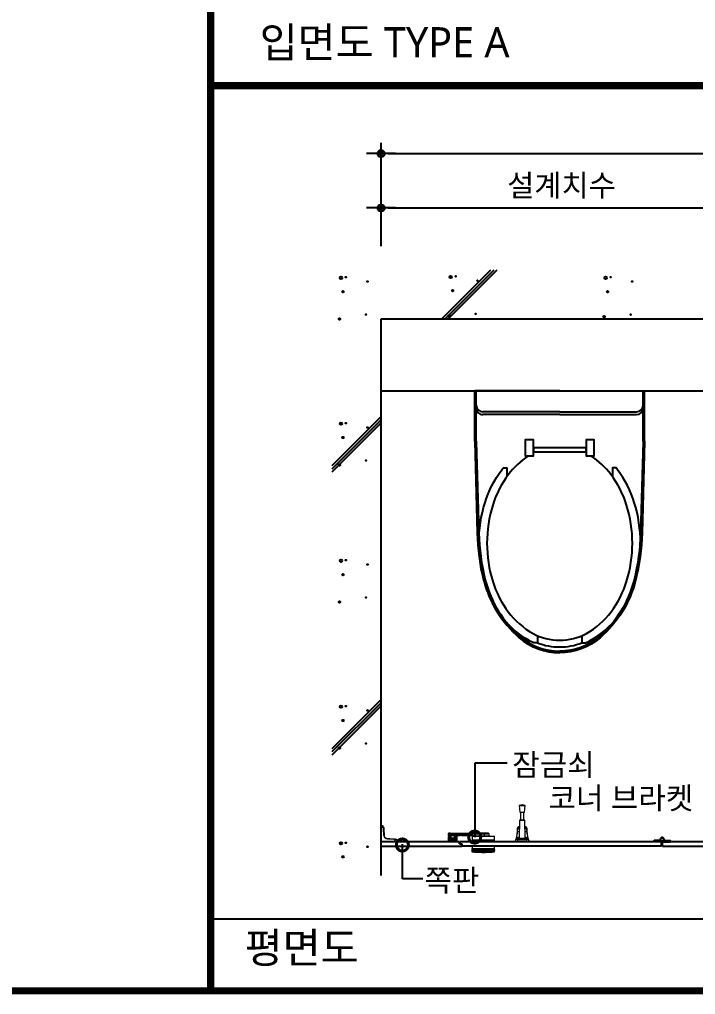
# Model space of a CAD drawing. Extents: x -256 to 8104, y -176 to 5714.
# Drawn here: x 2219 to 3156, y 2764 to 4116 of the extents above; entities that cross this region are included whole.
import ezdxf
from ezdxf.enums import TextEntityAlignment as Align

# ---------------------------------------------------------------- set-up
doc = ezdxf.new("R2010")
doc.units = 0
doc.header["$LTSCALE"] = 30
doc.layers.get('0').update_dxf_attribs({"linetype": 'CONTINUOUS'})
doc.layers.get('DEFPOINTS').update_dxf_attribs({"linetype": 'CONTINUOUS'})
for name, color, linetype in [('0_toilet', 6, 'CONTINUOUS'), ('DIM', 7, 'CONTINUOUS'), ('HAT', 8, 'CONTINUOUS'), ('TIT', 3, 'CONTINUOUS'), ('경첩', 4, 'CONTINUOUS'), ('문자', 3, 'CONTINUOUS'), ('부자재', 4, 'CONTINUOUS'), ('옷걸이', 4, 'CONTINUOUS'), ('잠금쇠(회전형)', 4, 'CONTINUOUS'), ('치수', 1, 'CONTINUOUS'), ('해치', 8, 'CONTINUOUS')]:
    doc.layers.add(name, color=color, linetype=linetype)
doc.styles.add('돋움', font='malgun.ttf')
doc.dimstyles.new('10', dxfattribs={"dimscale": 10, "dimtxt": 3, "dimasz": 1, "dimexe": 1.5, "dimexo": 2, "dimgap": 1, "dimtad": 1, "dimdec": 0, "dimlunit": 6, "dimtxsty": '돋움', "dimblk": 'DIMDOT', "dimcen": -1, "dimdle": 1.5, "dimclrt": 3, "dimazin": 3, "dimtfac": 1, "dimtdec": 0, "dimtix": 1, "dimtmove": 2, "dimatfit": 3, "dimldrblk": 'DIMDOT', "dimarcsym": 0})

# ---------------------------------------------------------------- blocks, each defined once
blk = doc.blocks.new('_DOTSMALL')
at = {"color": 0, "linetype": 'ByBlock', "const_width": 0.5}
blk.add_lwpolyline([(-0.0625, 0, 1), (0.0625, 0, 1)], format="xyb", close=True, dxfattribs=at)
blk = doc.blocks.new('A$C63EC304E')
at = {"layer": '치수', "color": 1, "xscale": 2.5, "yscale": 2.5, "zscale": 2.5, "rotation": 234.3098741996962}
blk.add_blockref('_DOTSMALL', (0.31, 0.31), dxfattribs=at)
blk = doc.blocks.new('A$C2BC9653E')
at = {"layer": '치수', "xscale": 0.3333333333333333, "yscale": 0.3333333333333333, "zscale": 0.3333333333333333}
blk.add_blockref('A$C63EC304E', (0, 0), dxfattribs=at)
blk = doc.blocks.new('A$C7FC71301')
at = {"layer": '치수', "rotation": 180}
blk.add_blockref('A$C2BC9653E', (0.208, 0.208), dxfattribs=at)
blk = doc.blocks.new('A$C4A20372B')
at = {"layer": '치수'}
blk.add_blockref('A$C7FC71301', (0, 0), dxfattribs=at)
blk = doc.blocks.new('A$C566469F5')
at = {"layer": '치수'}
blk.add_blockref('A$C4A20372B', (0, 0), dxfattribs=at)
blk = doc.blocks.new('A$C7E317CD4')
at = {"layer": '해치', "xscale": 2, "yscale": 2, "zscale": 2}
blk.add_blockref('A$C566469F5', (0, 0), dxfattribs=at)
blk = doc.blocks.new('A$C601D7F27')
at = {"layer": '치수'}
blk.add_blockref('A$C7E317CD4', (0, 0), dxfattribs=at)
blk = doc.blocks.new('A$C38802C08')
at = {"layer": '치수'}
blk.add_blockref('A$C601D7F27', (0, 0), dxfattribs=at)
blk = doc.blocks.new('DIMDOT')
at = {"linetype": 'Continuous'}
blk.add_line((-2, 0), (2, 0), dxfattribs=at)
for radius in [0.5, 0.25]:
    blk.add_circle((0, 0), radius, dxfattribs=at)
blk = doc.blocks.new('*D1076')
at = {"layer": 'DEFPOINTS', "color": 0}
for p in [(188946.5, 2366.3), (187446.5, 2217.8), (188946.5, 2217.8)]:
    blk.add_point(p, dxfattribs=at)
at = {"layer": 'DIM', "color": 0, "lineweight": -2, "ltscale": 10}
for p, q in [((187446.5, 2237.8), (187446.5, 2381.3)), ((188946.5, 2237.8), (188946.5, 2381.3)), ((187456.5, 2366.3), (188936.5, 2366.3))]:
    blk.add_line(p, q, dxfattribs=at)
at = {"layer": 'DIM', "color": 0, "lineweight": -2, "xscale": 10, "yscale": 10, "zscale": 10, "rotation": 180}
blk.add_blockref('DIMDOT', (187446.5, 2366.3), dxfattribs=at)
at = {"layer": 'DIM', "color": 0, "lineweight": -2, "xscale": 10, "yscale": 10, "zscale": 10}
blk.add_blockref('DIMDOT', (188946.5, 2366.3), dxfattribs=at)
at = {"layer": 'DIM', "color": 3, "insert": (188196.5, 2395.9), "char_height": 30, "attachment_point": 5, "style": '돋움'}
blk.add_mtext('설계치수', dxfattribs=at)
blk = doc.blocks.new('*D1078')
at = {"layer": 'DEFPOINTS', "color": 0}
for p in [(187946.5, 2290.9), (187446.5, 2217.8), (187946.5, 2217.8)]:
    blk.add_point(p, dxfattribs=at)
at = {"layer": 'DIM', "color": 0, "lineweight": -2, "ltscale": 10}
for p, q in [((187446.5, 2237.8), (187446.5, 2305.9)), ((187946.5, 2237.8), (187946.5, 2305.9)), ((187456.5, 2290.9), (187936.5, 2290.9))]:
    blk.add_line(p, q, dxfattribs=at)
at = {"layer": 'DIM', "color": 0, "lineweight": -2, "xscale": 10, "yscale": 10, "zscale": 10, "rotation": 180}
blk.add_blockref('DIMDOT', (187446.5, 2290.9), dxfattribs=at)
at = {"layer": 'DIM', "color": 0, "lineweight": -2, "xscale": 10, "yscale": 10, "zscale": 10}
blk.add_blockref('DIMDOT', (187946.5, 2290.9), dxfattribs=at)
at = {"layer": 'DIM', "color": 3, "insert": (187696.5, 2320.6), "char_height": 30, "attachment_point": 5, "style": '돋움'}
blk.add_mtext('설계치수', dxfattribs=at)
blk = doc.blocks.new('A$C10E41893')
at = {"layer": '부자재'}
for p, q in [((6.5, 0), (6.5, 196)), ((123.3, 196), (6.5, 196)), ((123.3, 192.5), (6.5, 192.5)), ((54.8, 0), (54.8, 177.5)), ((61.4, 0), (61.4, 177.5)), ((6.5, 0), (6.5, -196)), ((54.8, 0), (54.8, -177.5)), ((61.4, 0), (61.4, -177.5)), ((123.3, -192.5), (6.5, -192.5)), ((123.3, -196), (6.5, -196))]:
    blk.add_line(p, q, dxfattribs=at)
for points in [[(122.7, 196, -0.012538), (123.3, 196), (334.6, 190.3, -0.055395), (444.7, 175.1, -0.154276), (576.9, 93.3, -0.179504), (611.5, 0, -0.179504)], [(122.8, 192.5, -0.012538), (123.2, 192.5), (334.5, 186.8, -0.055395), (443.8, 171.7, -0.154276), (574.3, 91, -0.179504), (608, 0, -0.179504)], [(572, 51.4), (588.8, 51.4), (588.8, 59.6, 0.021185), (583.3, 70.7, 0.106084), (528.4, 133.7, 0.085733), (452.6, 172.4, 0.075373), (358.7, 186.6, 0.075373), (264.8, 172.4, 0.085733), (189, 133.7, 0.007337), (184.4, 130.1), (184.4, 122), (204.7, 122)], [(156.7, -72, 0.089162), (200.2, -118.7, 0.085733), (270.3, -154.5, 0.075373), (358.7, -167.9, 0.075373), (447.1, -154.5, 0.085733), (517.2, -118.7, 0.106084), (567, -61.6, 0.126931), (582.8, 0, 0.126931), (567, 61.6, 0.106084), (517.2, 118.7, 0.085733), (447.1, 154.5, 0.075373), (358.7, 167.9, 0.075373), (270.3, 154.5, 0.085733), (200.2, 118.7, 0.089162), (156.7, 72)], [(588.8, -51.4, 0.090214), (598.2, 0, 0.090214), (588.8, 51.4, 0.106084)], [(122.7, -196, 0.012538), (123.3, -196), (334.6, -190.3, 0.055395), (444.7, -175.1, 0.154276), (576.9, -93.3, 0.179504), (611.5, 0, 0.179504)], [(122.8, -192.5, 0.012538), (123.2, -192.5), (334.5, -186.8, 0.055395), (443.8, -171.7, 0.154276), (574.3, -91, 0.179504), (608, 0, 0.179504)], [(572, -51.4), (588.8, -51.4), (588.8, -59.6, -0.021185), (583.3, -70.7, -0.106084), (528.4, -133.7, -0.085733), (452.6, -172.4, -0.075373), (358.7, -186.6, -0.075373), (264.8, -172.4, -0.085733), (189, -133.7, -0.007337), (184.4, -130.1), (184.4, -122), (204.7, -122)]]:
    blk.add_lwpolyline(points, format="xyb", dxfattribs=at)
blk.add_lwpolyline([(138, -60.8), (119.3, -60.8), (119.3, -79.5), (156.7, -79.5), (156.7, -60.8), (138, -60.8), (147.3, -60.8), (147.3, 60.8), (138, 60.8), (156.7, 60.8), (156.7, 79.5), (119.3, 79.5), (119.3, 60.8), (138, 60.8), (138, -60.8), (119.3, -60.8)], dxfattribs=at)
for centre, start, end in [((39.8, 177.5), 0, 90), ((46.4, 177.5), 0, 90), ((39.8, -177.5), 270, 0), ((46.4, -177.5), 270, 0)]:
    blk.add_arc(centre, 15, start, end, dxfattribs=at)
blk = doc.blocks.new('EDGE_39', base_point=(184726.3, -1563.7))
for p, q in [((187446.5, 1365.6), (187446.5, 2137.4)), ((187446.5, 2137.4), (188946.5, 2137.4)), ((187446.5, 2037.4), (188946.5, 2037.4))]:
    blk.add_line(p, q)
at = {"color": 8}
blk.add_line((187210.4, 1305.6), (189173, 1305.6), dxfattribs=at)
at = {"color": 8, "const_width": 10}
for points in [[(187210.4, 1205.6), (187210.4, 3974.7)], [(187210.4, 2460.5), (190558.3, 2460.5)], [(184773.7, 1205.6), (190558.3, 1205.6)]]:
    blk.add_lwpolyline(points, dxfattribs=at)
at = {"layer": '0_toilet'}
for p, q in [((187555.4, 1412.4), (187446.5, 1412.4)), ((187446.5, 1406.4), (187558.4, 1406.4)), ((187555.4, 1409.4), (187555.4, 1412.4)), ((187555.4, 1409.4), (187559.1, 1409.4)), ((187835, 1412.4), (187556.1, 1412.4)), ((187556.1, 1409.4), (187556.1, 1412.4)), ((187558.4, 1406.4), (187558.4, 1409.4)), ((187559.1, 1406.4), (187559.1, 1409.4)), ((187835, 1406.4), (187559.1, 1406.4)), ((187835, 1406.4), (187835, 1412.4)), ((188060.4, 1412.4), (187836.5, 1412.4)), ((187836.5, 1406.4), (187836.5, 1412.4)), ((187836.5, 1406.4), (188063.4, 1406.4))]:
    blk.add_line(p, q, dxfattribs=at)
at = {"layer": '경첩', "color": 4, "linetype": 'Continuous', "lineweight": 15}
for p, q in [((187446.5, 1434.9), (187447.7, 1434.9)), ((187446.5, 1434.6), (187446.5, 1434.9)), ((187446.5, 1432.5), (187446.5, 1434.6)), ((187447.7, 1434.6), (187446.5, 1434.6)), ((187447.7, 1434.6), (187447.7, 1434.9)), ((187447.8, 1432.5), (187446.5, 1432.5)), ((187446.5, 1432.4), (187447.8, 1432.4)), ((187446.5, 1432.1), (187446.5, 1432.4)), ((187447.8, 1432.1), (187446.5, 1432.1)), ((187446.5, 1432.1), (187446.5, 1413.9)), ((187447.8, 1432.4), (187447.8, 1432.5)), ((187447.8, 1432.4), (187447.8, 1432.1)), ((187449.8, 1431.2), (187449.8, 1432.6)), ((187450.3, 1421.1), (187449.9, 1430.1)), ((187450, 1432.6), (187450.1, 1430.1)), ((187450.2, 1432.1), (187450, 1432)), ((187450.3, 1431.5), (187450.1, 1431.3)), ((187450.1, 1430.1), (187450.5, 1421.2)), ((187450.4, 1428.8), (187450.2, 1428.6)), ((187450.5, 1428.2), (187450.2, 1427.9)), ((187450.5, 1427.8), (187450.2, 1427.6)), ((187450.3, 1431.5), (187450.4, 1428.8)), ((187450.5, 1427.2), (187450.3, 1426.9)), ((187450.5, 1426.8), (187450.3, 1426.6)), ((187450.7, 1423.9), (187450.4, 1423.7)), ((187450.7, 1423.9), (187450.4, 1423.7)), ((187450.7, 1423.5), (187450.4, 1423.3)), ((187450.5, 1427.8), (187450.5, 1427.2)), ((187450.5, 1426.8), (187450.7, 1423.9)), ((187450.7, 1423.3), (187450.5, 1423)), ((187450.7, 1422.4), (187450.5, 1422.1)), ((187450.7, 1422.3), (187450.5, 1422)), ((187450.8, 1421.9), (187450.5, 1421.7)), ((187450.8, 1421.8), (187450.5, 1421.6)), ((187450.8, 1420.9), (187450.6, 1420.7)), ((187450.8, 1420.7), (187450.6, 1420.5)), ((187450.7, 1423.9), (187450.7, 1423.5)), ((187450.7, 1423.3), (187450.7, 1422.4)), ((187450.7, 1422.4), (187450.7, 1422.3)), ((187450.7, 1422.3), (187450.8, 1421.9)), ((187450.7, 1420.1), (187450.9, 1420.3)), ((187450.9, 1420.3), (187450.7, 1420.1)), ((187450.8, 1421.9), (187450.8, 1421.8)), ((187450.8, 1421.8), (187450.8, 1421.2)), ((187451.1, 1419.8), (187450.9, 1419.6)), ((187451.2, 1419.4), (187451, 1419.2)), ((187448, 1412.4), (187466.3, 1412.4)), ((187451.4, 1419.2), (187451.2, 1419)), ((187451.6, 1418.7), (187451.4, 1418.5)), ((187451.8, 1418.5), (187451.6, 1418.3)), ((187452.9, 1417.5), (187452.7, 1417.3)), ((187453.1, 1417.3), (187452.9, 1417.2)), ((187453.5, 1417.1), (187453.3, 1416.9)), ((187453.8, 1417), (187453.6, 1416.8)), ((187454.3, 1416.8), (187454.1, 1416.6)), ((187455.3, 1416.7), (187455.6, 1416.6)), ((187455.6, 1416.6), (187455.3, 1416.4)), ((187455.3, 1416.4), (187464.3, 1416)), ((187464.3, 1415.7), (187455.3, 1416.2)), ((187455.6, 1416.6), (187456.9, 1416.6)), ((187456.9, 1416.6), (187456.7, 1416.3)), ((187457.6, 1416.5), (187457.3, 1416.3)), ((187457.9, 1416.5), (187457.7, 1416.3)), ((187458.6, 1416.5), (187458.4, 1416.3)), ((187458.6, 1416.5), (187461.3, 1416.4)), ((187461.3, 1416.4), (187461.1, 1416.1)), ((187462, 1416.3), (187461.7, 1416.1)), ((187462.3, 1416.3), (187462.1, 1416.1)), ((187463, 1416.3), (187462.7, 1416.1)), ((187463, 1416.3), (187466.2, 1416.1)), ((187464.3, 1416), (187466.8, 1415.9)), ((187466.8, 1415.6), (187465.3, 1415.7)), ((187466.3, 1416.1), (187466.1, 1415.9)), ((187466.3, 1416.1), (187466.2, 1416.1)), ((187466.3, 1412.4), (187466.3, 1413.6)), ((187466.5, 1413.6), (187466.3, 1413.6)), ((187466.5, 1412.4), (187466.3, 1412.4)), ((187466.6, 1413.6), (187466.5, 1413.6)), ((187466.5, 1413.6), (187466.5, 1412.4)), ((187466.6, 1412.4), (187466.6, 1413.6)), ((187468.8, 1412.4), (187466.6, 1412.4)), ((187468.8, 1412.4), (187468.8, 1413.5)), ((187468.8, 1413.5), (187469, 1413.5)), ((187469, 1412.4), (187468.8, 1412.4)), ((187469, 1413.5), (187469, 1412.4))]:
    blk.add_line(p, q, dxfattribs=at)
at = {"layer": '경첩', "color": 4, "linetype": 'Continuous', "lineweight": 15, "flags": 128}
for points in [[(187449.8, 1432.6), (187449.8, 1432.6), (187449.9, 1432.6), (187449.9, 1432.6), (187449.9, 1432.6), (187450, 1432.6), (187450, 1432.6), (187450, 1432.6), (187450, 1432.6)], [(187450.1, 1430.1), (187450.1, 1430.1), (187450.1, 1430.1), (187450.1, 1430.1), (187450.1, 1430.1), (187450, 1430.1), (187450, 1430.1), (187449.9, 1430.1), (187449.9, 1430.1)], [(187450.3, 1432.1), (187450.3, 1432.1), (187450.2, 1432.1), (187450.2, 1432.1), (187450.2, 1432.1), (187450.2, 1432.1), (187450.2, 1432.1), (187450.2, 1432.1), (187450.2, 1432.1)], [(187450.3, 1432.1), (187450.3, 1431.9), (187450.3, 1431.8), (187450.3, 1431.7), (187450.3, 1431.5)], [(187450.5, 1421.2), (187450.5, 1421.2), (187450.5, 1421.2), (187450.5, 1421.2), (187450.5, 1421.2), (187450.4, 1421.2), (187450.4, 1421.2), (187450.3, 1421.2), (187450.3, 1421.1)], [(187450.4, 1428.8), (187450.4, 1428.7), (187450.4, 1428.6), (187450.5, 1428.5), (187450.5, 1428.4), (187450.5, 1428.3), (187450.5, 1428.2), (187450.5, 1428.2), (187450.5, 1428.2)], [(187450.7, 1423.9), (187450.7, 1423.9), (187450.7, 1423.9)], [(187450.7, 1423.5), (187450.7, 1423.4), (187450.7, 1423.4), (187450.7, 1423.3)], [(187450.8, 1420.9), (187450.8, 1420.7), (187450.8, 1420.7)], [(187450.9, 1420.3), (187450.9, 1420.3), (187450.9, 1420.3)], [(187455.3, 1416.4), (187455.3, 1416.4), (187455.3, 1416.4), (187455.3, 1416.4), (187455.3, 1416.3), (187455.3, 1416.3), (187455.3, 1416.2), (187455.3, 1416.2), (187455.3, 1416.2)], [(187456.9, 1416.6), (187457, 1416.6), (187457.2, 1416.6), (187457.3, 1416.6), (187457.4, 1416.6), (187457.5, 1416.6), (187457.5, 1416.5), (187457.6, 1416.5), (187457.6, 1416.5)], [(187457.9, 1416.5), (187457.9, 1416.5), (187458, 1416.5), (187458, 1416.5), (187458.1, 1416.5), (187458.2, 1416.5), (187458.3, 1416.5), (187458.5, 1416.5), (187458.6, 1416.5)], [(187461.3, 1416.4), (187461.4, 1416.4), (187461.5, 1416.4), (187461.6, 1416.4), (187461.7, 1416.3), (187461.8, 1416.3), (187461.9, 1416.3), (187461.9, 1416.3), (187462, 1416.3), (187462, 1416.3)], [(187462.3, 1416.3), (187462.3, 1416.3), (187462.4, 1416.3), (187462.4, 1416.3), (187462.5, 1416.3), (187462.6, 1416.3), (187462.7, 1416.3), (187462.9, 1416.3), (187463, 1416.3)], [(187464.3, 1416), (187464.3, 1416), (187464.3, 1416), (187464.3, 1415.9), (187464.3, 1415.9), (187464.3, 1415.9), (187464.3, 1415.8), (187464.3, 1415.8), (187464.3, 1415.7)], [(187466.8, 1415.6), (187466.8, 1415.7), (187466.8, 1415.7), (187466.8, 1415.8), (187466.8, 1415.8), (187466.8, 1415.8), (187466.8, 1415.8), (187466.8, 1415.9), (187466.8, 1415.9)]]:
    blk.add_lwpolyline(points, dxfattribs=at)
at = {"layer": '경첩', "color": 4, "linetype": 'Continuous', "lineweight": 15}
for centre, radius, start, end in [((187447.7, 1432.5), 2.35, 2.6983, 90), ((187447.7, 1432.5), 2.1, 2.6983, 90), ((187447.8, 1430), 2.35, 2.6983, 90), ((187447.8, 1430), 2.1, 2.6983, 90), ((187455.5, 1421.4), 5.25, 182.6983, 267.3017), ((187455.5, 1421.4), 5, 182.6983, 267.3017), ((187455.5, 1421.4), 4.75, 182.6983, 185.9088), ((187455.5, 1421.4), 4.75, 188.6056, 193.1623), ((187455.5, 1421.4), 4.75, 193.2431, 199.766), ((187455.5, 1421.4), 4.75, 199.766, 204.9948), ((187448, 1413.9), 1.5, 180, 270), ((187455.5, 1421.4), 4.75, 208.1736, 214.3849), ((187455.5, 1421.4), 4.75, 214.3855, 217.4388), ((187455.5, 1421.4), 4.75, 217.4392, 235.6151), ((187455.5, 1421.4), 4.75, 235.6142, 238.7009), ((187455.5, 1421.4), 4.75, 238.7002, 245.0052), ((187455.5, 1421.4), 4.75, 248.2494, 255.0002), ((187455.5, 1421.4), 4.75, 255, 267.3017), ((187464.2, 1413.6), 2.35, 0, 87.3017), ((187464.2, 1413.6), 2.1, 0, 87.3017), ((187466.7, 1413.5), 2.35, 0, 87.3017), ((187466.7, 1413.5), 2.1, 0, 87.3017)]:
    blk.add_arc(centre, radius, start, end, dxfattribs=at)
at = {"layer": '부자재'}
for p, q in [((187824.3, 1413.3), (187824.3, 1412.4)), ((187835, 1412.4), (187824.3, 1412.4)), ((187832.1, 1414.5), (187824.9, 1414)), ((187825.6, 1413.5), (187825.6, 1412.4)), ((187835.8, 1412.9), (187835.8, 1412.1)), ((187836, 1412.1), (187835.8, 1412.1)), ((187836, 1412.9), (187836, 1412.1)), ((187836.5, 1412.4), (187847.5, 1412.4)), ((187836.5, 1412.4), (187836.5, 1412.4)), ((187838.8, 1414.5), (187846.9, 1414)), ((187846.2, 1413.5), (187846.2, 1412.4)), ((187847.5, 1413.3), (187847.5, 1412.4))]:
    blk.add_line(p, q, dxfattribs=at)
at = {"layer": '부자재', "color": 1}
blk.add_circle((187835.9, 1415.6), 2.34, dxfattribs=at)
at = {"layer": '부자재'}
for centre, radius, start, end in [((187825, 1413.3), 0.7, 101.7765, 181.6712), ((187826.4, 1413.2), 0.884, 113.4077, 164.5497), ((187832, 1415.8), 1.29, 272.9231, 352.4724), ((187835.9, 1415.6), 2.62, 270, 180), ((187836.3, 1411.3), 1.65, 102.5267, 141.5475), ((187835.6, 1411.3), 1.65, 43.1003, 77.4733), ((187836, 1415.2), 2.86, 280.084, 345.9792), ((187839.8, 1415.8), 1.29, 187.5276, 267.0769), ((187845.4, 1413.2), 0.884, 15.4503, 67.3004), ((187846.8, 1413.3), 0.7, 358.3288, 78.2235)]:
    blk.add_arc(centre, radius, start, end, dxfattribs=at)
at = {"layer": '옷걸이', "lineweight": 15}
for p, q in [((187638, 1462.7), (187638.8, 1453.2)), ((187638, 1462.7), (187646, 1462.7)), ((187645.3, 1453.2), (187646, 1462.7)), ((187638.8, 1453.2), (187645.3, 1453.2)), ((187639.5, 1453.2), (187639.5, 1442.4)), ((187644.5, 1442.4), (187644.5, 1453.2)), ((187638.3, 1442.1), (187638, 1416.9)), ((187638.2, 1433), (187638.1, 1433)), ((187638.1, 1433), (187638.1, 1432.9)), ((187638.2, 1432.9), (187638.1, 1432.9)), ((187645.8, 1442.1), (187638.3, 1442.1)), ((187638.5, 1442.4), (187642, 1442.4)), ((187642, 1442.4), (187645.5, 1442.4)), ((187646, 1416.9), (187645.8, 1442.1)), ((187645.9, 1433), (187645.8, 1433)), ((187645.9, 1432.9), (187645.8, 1432.9)), ((187645.9, 1433), (187645.9, 1432.9)), ((187638.1, 1425.9), (187635.7, 1425.9)), ((187635.8, 1426.7), (187638.1, 1426.7)), ((187638.1, 1431.4), (187638.1, 1431)), ((187638.1, 1431.4), (187638.2, 1431.4)), ((187638.2, 1431), (187638.1, 1431)), ((187645.9, 1431.4), (187645.9, 1431)), ((187645.9, 1431.4), (187645.9, 1431.4)), ((187645.9, 1431), (187645.9, 1431)), ((187645.9, 1426.7), (187648.3, 1426.7)), ((187648.4, 1425.9), (187645.9, 1425.9)), ((187632.5, 1412.4), (187633.4, 1414.9)), ((187634.9, 1412.4), (187632.5, 1412.4)), ((187633.4, 1414.9), (187633.4, 1415)), ((187633.4, 1414.9), (187633.4, 1414.9)), ((187634.3, 1415.7), (187634.2, 1415.7)), ((187635.8, 1417.8), (187634.3, 1417.8)), ((187635.8, 1417.8), (187634.3, 1417.8)), ((187634.3, 1415.6), (187634.3, 1415.6)), ((187649.7, 1415.6), (187634.3, 1415.6)), ((187635.7, 1414.9), (187634.9, 1412.4)), ((187649.1, 1412.4), (187634.9, 1412.4)), ((187635.7, 1417.2), (187635.8, 1417.8)), ((187635.7, 1414.9), (187635.7, 1415.6)), ((187635.7, 1415.6), (187648.3, 1415.6)), ((187648.3, 1414.9), (187635.7, 1414.9)), ((187646.8, 1416.9), (187637.2, 1416.9)), ((187649.7, 1417.8), (187648.3, 1417.8)), ((187648.3, 1417.8), (187648.3, 1417.2)), ((187649.7, 1417.8), (187648.3, 1417.8)), ((187648.3, 1414.9), (187648.3, 1415.6)), ((187649.1, 1412.4), (187648.3, 1414.9)), ((187651.5, 1412.4), (187649.1, 1412.4)), ((187649.8, 1415.7), (187649.7, 1415.7)), ((187649.8, 1415.7), (187649.7, 1415.7)), ((187649.7, 1415.6), (187649.7, 1415.6)), ((187650.7, 1415), (187650.7, 1414.9)), ((187650.7, 1414.9), (187651.5, 1412.4)), ((187650.7, 1414.9), (187650.7, 1414.9))]:
    blk.add_line(p, q, dxfattribs=at)
at = {"layer": '옷걸이', "lineweight": 15, "flags": 128}
for points in [[(187638.1, 1433), (187638, 1433), (187637.7, 1433), (187637.4, 1432.9), (187637.1, 1432.9), (187636.8, 1432.8), (187636.5, 1432.6), (187636.2, 1432.5), (187636, 1432.3), (187635.9, 1432.1), (187635.7, 1431.9), (187635.6, 1431.6), (187635.6, 1431.4), (187635.6, 1431.4)], [(187638.1, 1432.9), (187637.7, 1432.9), (187637.3, 1432.8), (187636.9, 1432.7), (187636.5, 1432.6), (187636.2, 1432.4), (187636, 1432.2), (187635.8, 1431.9), (187635.7, 1431.7), (187635.6, 1431.3), (187635.6, 1431.3)], [(187648.4, 1431.3), (187648.4, 1431.3), (187648.4, 1431.5), (187648.4, 1431.8), (187648.3, 1432), (187648.1, 1432.2), (187647.9, 1432.4), (187647.7, 1432.5), (187647.4, 1432.7), (187647.2, 1432.8), (187646.9, 1432.9), (187646.5, 1433), (187646.2, 1433), (187645.9, 1433)], [(187648.4, 1431.3), (187648.4, 1431.6), (187648.3, 1431.8), (187648.2, 1432.1), (187647.9, 1432.3), (187647.6, 1432.5), (187647.3, 1432.7), (187646.9, 1432.8), (187646.5, 1432.9), (187646, 1432.9), (187645.9, 1432.9)], [(187635.4, 1425.9), (187635.4, 1425.9), (187635.5, 1425.9), (187635.5, 1425.9), (187635.5, 1425.9), (187635.5, 1425.9), (187635.6, 1425.9), (187635.6, 1425.9), (187635.7, 1425.9)], [(187635.6, 1429.8), (187635.6, 1430.1), (187635.7, 1430.3), (187635.9, 1430.6), (187636.2, 1430.8), (187636.4, 1431), (187636.8, 1431.1), (187637.2, 1431.3), (187637.6, 1431.3), (187638.1, 1431.4)], [(187638.1, 1431), (187637.6, 1431), (187637.3, 1430.9), (187636.9, 1430.8), (187636.6, 1430.7), (187636.3, 1430.5), (187636.1, 1430.3), (187636, 1430.1), (187635.9, 1429.8), (187635.9, 1429.6)], [(187645.9, 1431.4), (187646.4, 1431.4), (187646.8, 1431.3), (187647.1, 1431.2), (187647.5, 1431), (187647.8, 1430.8), (187648.1, 1430.6), (187648.2, 1430.4), (187648.4, 1430.1), (187648.4, 1429.8)], [(187648.2, 1429.6), (187648.1, 1429.9), (187648, 1430.1), (187647.8, 1430.4), (187647.6, 1430.5), (187647.3, 1430.7), (187647, 1430.9), (187646.7, 1431), (187646.3, 1431), (187645.9, 1431)], [(187648.6, 1425.9), (187648.6, 1425.9), (187648.6, 1425.9), (187648.6, 1425.9), (187648.5, 1425.9), (187648.5, 1425.9), (187648.5, 1425.9), (187648.4, 1425.9), (187648.4, 1425.9)], [(187634.1, 1417.6), (187634.1, 1417.6), (187634.1, 1417.6)], [(187634.3, 1415.7), (187634.2, 1415.7), (187634.2, 1415.7)], [(187634.3, 1417.8), (187634.3, 1417.8), (187634.3, 1417.8)], [(187634.3, 1415.7), (187634.3, 1415.7), (187634.3, 1415.6)], [(187634.3, 1415.7), (187634.3, 1415.7), (187634.3, 1415.7)], [(187636.5, 1415.7), (187636.1, 1415.7), (187635.9, 1415.7), (187635.8, 1415.7), (187635.9, 1415.8), (187636.2, 1415.8), (187636.3, 1415.8)], [(187638.1, 1418.2), (187637.5, 1418.1), (187636.2, 1418.1)], [(187647.8, 1418.1), (187646.3, 1418.2), (187646, 1418.2)], [(187647.8, 1415.8), (187648, 1415.8), (187648.2, 1415.8), (187648.2, 1415.7), (187648.1, 1415.7), (187647.7, 1415.7), (187647.3, 1415.7)], [(187649.7, 1415.6), (187649.7, 1415.7), (187649.7, 1415.7)], [(187649.7, 1415.7), (187649.7, 1415.7), (187649.7, 1415.7)]]:
    blk.add_lwpolyline(points, dxfattribs=at)
at = {"layer": '옷걸이', "lineweight": 15}
for centre, radius, start, end in [((187642, 1452.4), 11, 68.7607, 111.2393), ((187582.8, 1431.8), 55.3, 359.6189, 1.2073), ((187638.5, 1442.1), 0.25, 90, 179.5), ((187645.5, 1442.1), 0.25, 0.5, 90), ((187701.2, 1431.8), 55.3, 178.7927, 180.3811), ((187582.8, 1430.1), 52.8, 346.2317, 355.4136), ((187582.8, 1430.1), 53, 346.5097, 355.4136), ((187582.8, 1430.1), 52.8, 355.4136, 356.451), ((187582.8, 1430.1), 52.8, 356.4511, 359.6096), ((187635.7, 1426.9), 0.23, 185.4574, 275.1888), ((187582.8, 1430.1), 52.8, 359.6096, 1.2369), ((187635.8, 1429.8), 0.227, 188.2087, 276.392), ((187601.8, 1429.3), 34.1, 354.2736, 355.5668), ((187582.8, 1430), 53, 356.4511, 359.6096), ((187648.2, 1429.8), 0.227, 263.608, 351.7913), ((187701.2, 1430), 53, 180.3904, 183.5489), ((187648.3, 1426.9), 0.23, 264.8112, 354.5426), ((187682.3, 1429.3), 34.1, 184.4333, 185.7264), ((187701.2, 1430.1), 52.8, 178.7631, 180.3904), ((187701.2, 1430.1), 52.8, 180.3904, 183.5489), ((187701.2, 1430.1), 53, 184.5864, 193.4903), ((187701.2, 1430.1), 52.8, 183.5489, 184.5865), ((187701.2, 1430.1), 52.8, 184.5864, 193.7683), ((187584.1, 1429.8), 51.5, 343.2376, 346.2577), ((187634.5, 1414.6), 1.17, 101.397, 160.6752), ((187634.3, 1414.6), 1, 89.9937, 161.8081), ((187584.5, 1430), 51.3, 343.5226, 346.2377), ((187634.3, 1417.5), 0.25, 90.2728, 166.2395), ((187634.3, 1417.5), 0.247, 89.2585, 165.9158), ((187633.8, 1417.9), 2.24, 284.8265, 3.5932), ((187633.9, 1417.5), 1.81, 282.0607, 352.5143), ((187636.1, 1417.7), 0.376, 79.9393, 150.5456), ((187636, 1417.8), 0.248, 89.5881, 179.723), ((187636.2, 1417.8), 0.307, 84.7786, 118.9817), ((187635.9, 1417.2), 1.43, 284.1057, 346.9245), ((187642.1, 1816.8), 401.1, 269.1968, 270.7316), ((187648.2, 1417.2), 1.44, 193.1186, 255.9655), ((187647.9, 1417.8), 0.271, 58.6344, 97.6053), ((187647.9, 1417.7), 0.4, 32.0092, 97.8083), ((187650.3, 1417.9), 2.24, 176.3909, 255.1894), ((187648, 1417.8), 0.248, 0.277, 90.4119), ((187650.1, 1417.5), 1.8, 186.7864, 258.2605), ((187649.7, 1417.5), 0.25, 13.7617, 89.4531), ((187649.7, 1417.5), 0.247, 14.0842, 90.7415), ((187699.4, 1429.9), 51.2, 193.7584, 196.469), ((187649.7, 1414.6), 1, 18.1919, 90.0063), ((187649.6, 1414.6), 1.16, 19.2937, 79.3942), ((187700.2, 1429.9), 51.7, 193.7493, 196.7564)]:
    blk.add_arc(centre, radius, start, end, dxfattribs=at)
at = {"layer": '잠금쇠(회전형)', "linetype": 'Continuous', "lineweight": 15}
for p, q in [((187539.6, 1423.5), (187539.6, 1421)), ((187539.6, 1421), (187542.9, 1421)), ((187539.6, 1419.4), (187539.6, 1412.4)), ((187540, 1419.4), (187539.6, 1419.4)), ((187540, 1414.4), (187540, 1419.4)), ((187540, 1419.4), (187540.5, 1419.4)), ((187542, 1424), (187540.1, 1424)), ((187540.1, 1419.9), (187540.5, 1419.9)), ((187540.5, 1419.4), (187540.5, 1419.9)), ((187540.5, 1419.9), (187542.4, 1419.9)), ((187540.5, 1419.4), (187540.5, 1414.8)), ((187542.4, 1419.4), (187540.5, 1419.4)), ((187542.4, 1419.4), (187542.4, 1419.9)), ((187542.4, 1419.9), (187543.4, 1419.9)), ((187542.4, 1418.9), (187542.4, 1419.4)), ((187542.9, 1419.4), (187542.4, 1419.4)), ((187542.9, 1421), (187542.9, 1421)), ((187542.9, 1419.4), (187542.9, 1418.9)), ((187543.4, 1419.4), (187542.9, 1419.4)), ((187543.4, 1420.5), (187543.4, 1417.6)), ((187568.4, 1423.8), (187545.9, 1423.8)), ((187568.4, 1423.8), (187545.9, 1423.8)), ((187545.9, 1423.8), (187545.9, 1423.8)), ((187545.9, 1423.5), (187589.9, 1423.5)), ((187545.9, 1423), (187545.9, 1423.5)), ((187545.9, 1423), (187545.9, 1421.5)), ((187589.9, 1423), (187545.9, 1423)), ((187572.3, 1421.5), (187545.9, 1421.5)), ((187548.4, 1417.6), (187548.4, 1420.5)), ((187548.4, 1419.9), (187549.4, 1419.9)), ((187548.9, 1419.4), (187548.4, 1419.4)), ((187548.9, 1421), (187556.2, 1421)), ((187549.4, 1419.4), (187548.9, 1419.4)), ((187548.9, 1418.9), (187548.9, 1419.4)), ((187549.4, 1419.9), (187549.4, 1419.4)), ((187549.4, 1419.9), (187551.3, 1419.9)), ((187551.3, 1419.4), (187549.4, 1419.4)), ((187549.4, 1419.4), (187549.4, 1418.9)), ((187551.3, 1419.9), (187551.3, 1419.4)), ((187551.3, 1419.9), (187551.6, 1419.9)), ((187551.3, 1414.8), (187551.3, 1419.4)), ((187551.3, 1419.4), (187551.7, 1419.4)), ((187551.7, 1419.4), (187551.7, 1414.4)), ((187552.1, 1419.4), (187551.7, 1419.4)), ((187552.1, 1412.4), (187552.1, 1419.4)), ((187558.1, 1421), (187571.1, 1421)), ((187568.4, 1423.8), (187568.4, 1423.8)), ((187571.1, 1421), (187571.1, 1421)), ((187595.6, 1424), (187572.3, 1424)), ((187572.6, 1419.4), (187572.6, 1414.5)), ((187574, 1420), (187573.9, 1420.2)), ((187603.6, 1419.5), (187574.1, 1419.5)), ((187574.7, 1420), (187574.7, 1420.5)), ((187574.7, 1420.5), (187589.9, 1420.5)), ((187574.7, 1420), (187603.1, 1420)), ((187589.9, 1423.5), (187589.9, 1423)), ((187589.9, 1420.5), (187589.9, 1423)), ((187589.9, 1420), (187589.9, 1420.5)), ((187589.9, 1420.5), (187596.1, 1420.5)), ((187596.1, 1420.5), (187596.1, 1423.5)), ((187603.6, 1414.5), (187603.6, 1419.5)), ((187539.6, 1412.4), (187552.1, 1412.4)), ((187551.7, 1414.4), (187540, 1414.4)), ((187540.5, 1414.8), (187540.6, 1414.9)), ((187540.6, 1418.9), (187542.4, 1418.9)), ((187540.6, 1414.9), (187540.6, 1418.9)), ((187541.1, 1418.4), (187540.6, 1418.9)), ((187540.6, 1414.9), (187540.7, 1414.9)), ((187540.7, 1414.9), (187551.1, 1414.9)), ((187541.1, 1418.4), (187541.1, 1414.9)), ((187542.4, 1418.4), (187541.1, 1418.4)), ((187541.6, 1417.4), (187541.6, 1415.9)), ((187548.8, 1417.4), (187541.6, 1417.4)), ((187541.6, 1415.9), (187548.8, 1415.9)), ((187541.9, 1417.6), (187548.6, 1417.6)), ((187548.6, 1415.6), (187541.9, 1415.6)), ((187542.4, 1418.9), (187542.4, 1418.4)), ((187542.4, 1418.9), (187542.9, 1418.9)), ((187543.4, 1418.4), (187542.4, 1418.4)), ((187542.9, 1418.9), (187543.4, 1418.9)), ((187548.4, 1418.9), (187548.9, 1418.9)), ((187549.4, 1418.4), (187548.4, 1418.4)), ((187548.6, 1417.6), (187549.9, 1417.6)), ((187549.9, 1415.6), (187548.6, 1415.6)), ((187550.1, 1417.4), (187548.8, 1417.4)), ((187548.8, 1415.9), (187550.1, 1415.9)), ((187548.9, 1418.9), (187549.4, 1418.9)), ((187549.4, 1418.9), (187551.1, 1418.9)), ((187549.4, 1418.9), (187549.4, 1418.4)), ((187550.6, 1418.4), (187549.4, 1418.4)), ((187550.1, 1415.9), (187550.1, 1417.4)), ((187551.1, 1418.9), (187550.6, 1418.4)), ((187550.6, 1414.9), (187550.6, 1418.4)), ((187551.1, 1418.9), (187551.1, 1414.9)), ((187551.1, 1414.9), (187551.1, 1414.9)), ((187551.1, 1414.9), (187551.3, 1414.8)), ((187603.6, 1414.5), (187572.6, 1414.5)), ((187572.6, 1414.4), (187572.6, 1412.6)), ((187572.6, 1414.4), (187603.6, 1414.4)), ((187572.6, 1412.6), (187603.6, 1412.6)), ((187603.4, 1412.4), (187572.9, 1412.4)), ((187603.2, 1406.3), (187573.1, 1406.3)), ((187573.2, 1406.4), (187588.1, 1406.4)), ((187580.4, 1414.5), (187580.4, 1414.4)), ((187588.1, 1406.4), (187603, 1406.4)), ((187595.9, 1414.4), (187595.9, 1414.5)), ((187600.5, 1414.4), (187600.5, 1414.5)), ((187602.6, 1414.4), (187602.6, 1414.5)), ((187602.6, 1414.4), (187602.6, 1414.5)), ((187603.6, 1412.6), (187603.6, 1414.4)), ((187572.4, 1402.4), (187572.4, 1401.4)), ((187603.9, 1402.4), (187572.4, 1402.4)), ((187603.9, 1401.4), (187572.4, 1401.4)), ((187572.4, 1400.4), (187572.4, 1398.8)), ((187603.9, 1400.4), (187572.4, 1400.4)), ((187572.4, 1398.8), (187588.1, 1398.8)), ((187588.1, 1398.3), (187572.8, 1398.3)), ((187603.4, 1400.9), (187572.9, 1400.9)), ((187603.4, 1400.9), (187572.9, 1400.9)), ((187576, 1398.1), (187600.3, 1398.1)), ((187576, 1398.1), (187588.1, 1398.1)), ((187600, 1398), (187576.3, 1398)), ((187582.5, 1397.9), (187582.6, 1397.9)), ((187582.6, 1397.9), (187593.7, 1397.9)), ((187585.4, 1397.8), (187585.4, 1397.9)), ((187586, 1397.6), (187590.3, 1397.6)), ((187586, 1397.6), (187590.3, 1397.6)), ((187586.3, 1397.9), (187586.3, 1397.8)), ((187586.3, 1397.8), (187590, 1397.8)), ((187589.9, 1397.6), (187586.4, 1397.6)), ((187588.1, 1398.8), (187603.9, 1398.8)), ((187603.4, 1398.3), (187588.1, 1398.3)), ((187588.1, 1398.1), (187600.3, 1398.1)), ((187590, 1397.8), (187590, 1397.9)), ((187590.8, 1397.9), (187590.8, 1397.8)), ((187593.7, 1397.9), (187593.9, 1397.9)), ((187603.9, 1401.4), (187603.9, 1402.4)), ((187603.9, 1398.8), (187603.9, 1400.4))]:
    blk.add_line(p, q, dxfattribs=at)
at = {"layer": '잠금쇠(회전형)', "linetype": 'Continuous', "lineweight": 15, "flags": 128}
for points in [[(187545.9, 1423.8), (187545.2, 1423.8), (187544.6, 1423.8), (187544, 1423.8), (187543.4, 1423.9), (187543, 1423.9), (187542.6, 1423.9), (187542.3, 1423.9), (187542.1, 1424), (187542, 1424), (187542, 1424)], [(187582.5, 1397.8), (187582.3, 1397.8), (187582.2, 1397.9), (187582.2, 1397.9), (187582.4, 1397.9), (187582.5, 1397.9)], [(187586.4, 1397.6), (187586.4, 1397.6), (187586.4, 1397.7), (187586.4, 1397.7), (187586.3, 1397.7), (187586.3, 1397.7), (187586.3, 1397.7), (187586.3, 1397.7), (187586.3, 1397.8)], [(187589.9, 1397.6), (187589.9, 1397.6), (187589.9, 1397.7), (187589.9, 1397.7), (187589.9, 1397.7), (187589.9, 1397.7), (187589.9, 1397.7), (187590, 1397.7), (187590, 1397.8)], [(187593.9, 1397.9), (187593.9, 1397.9), (187594.1, 1397.9), (187594.1, 1397.9), (187594, 1397.8), (187593.8, 1397.8)]]:
    blk.add_lwpolyline(points, dxfattribs=at)
at = {"layer": '잠금쇠(회전형)', "linetype": 'Continuous', "lineweight": 15}
for centre, radius, start, end in [((187540.1, 1423.5), 0.5, 90, 180), ((187545.9, 1469.4), 46.4, 262.2082, 269.9516), ((187545.9, 1381.5), 39.9, 90.0704, 99.0775), ((187540.1, 1419.4), 0.5, 90, 180), ((187540.5, 1419.4), 0.485, 91.9622, 181.8362), ((187545.9, 1462.4), 38.9, 261.4299, 269.9411), ((187542.4, 1419.4), 0.5, 0, 90), ((187545.9, 1380.7), 40.4, 85.7371, 94.238), ((187542.9, 1420.5), 0.5, 0.4364, 88.0475), ((187545.9, 1392.9), 27.7, 84.8219, 95.1479), ((187548.9, 1420.5), 0.5, 89.9688, 179.9724), ((187549.4, 1419.4), 0.5, 90, 180), ((187551.3, 1419.4), 0.485, 358.1638, 88.0378), ((187551.6, 1419.4), 0.5, 0, 90), ((187557.1, 1381.7), 39.3, 88.5426, 91.4397), ((187568.4, 1463.4), 39.6, 270.014, 275.6703), ((187563.6, 1442), 22.3, 289.4853, 292.988), ((187571.1, 1419.4), 1.56, 359.595, 89.9503), ((187572.4, 1419.9), 1.54, 8.6008, 92.9035), ((187594.6, 1371.7), 52.5, 113.1385, 114.7084), ((187574.7, 1419.3), 1.18, 89.4884, 132.259), ((187575.7, 1420.1), 1.69, 184.5827, 202.3275), ((187574.7, 1419.4), 0.588, 82.6337, 171.8516), ((187589.9, 1462.3), 38.8, 270.0516, 278.5774), ((187589.9, 1469.4), 46.3, 270.0429, 277.7974), ((187595.6, 1423.5), 0.5, 0, 90), ((187596.6, 1420.5), 0.5, 180, 270), ((187603.1, 1419.5), 0.5, 0, 90), ((187540.8, 1414.1), 0.816, 110.8265, 158.264), ((187541.9, 1417.4), 0.25, 90, 180), ((187541.9, 1415.9), 0.25, 180, 270), ((187542.4, 1418.9), 0.5, 270, 0), ((187549.4, 1418.9), 0.5, 180, 270), ((187549.9, 1417.4), 0.25, 0, 90), ((187549.9, 1415.9), 0.25, 270, 0), ((187551, 1414.1), 0.816, 21.736, 69.1735), ((187583.4, 1402.4), 11, 159.2996, 180), ((187572.9, 1412.6), 0.25, 180, 270), ((187573.2, 1406.2), 0.15, 90, 159.2996), ((187603, 1406.2), 0.15, 20.7004, 90), ((187592.9, 1402.4), 11, 0, 20.7004), ((187603.4, 1412.6), 0.25, 270, 0), ((187572.4, 1400.9), 0.5, 0, 90), ((187572.4, 1400.9), 0.5, 270, 0), ((187572.9, 1398.8), 0.5, 180, 264.5584), ((187588.1, 1558.9), 161.3, 264.5584, 265.686), ((187576, 1398.2), 0.125, 265.686, 270), ((187576.3, 1398.2), 0.125, 235.4626, 265.7969), ((187588.1, 1559.1), 161.5, 265.7969, 269.2276), ((187582.4, 1396.1), 1.78, 88.6382, 96.0273), ((187588.4, 1478.5), 80.9, 265.7789, 267.8287), ((187588.5, 1478.6), 80.8, 266.5383, 267.829), ((187585.3, 1397.8), 0.114, 281.5317, 6.6087), ((187586.4, 1428.4), 30.7, 268.0585, 270.0013), ((187586.3, 1420.3), 22.6, 267.7351, 270.0014), ((187589.9, 1428.1), 30.5, 269.9897, 271.9505), ((187590, 1420.1), 22.4, 269.9881, 272.2754), ((187588.1, 1559.1), 161.5, 270.7724, 274.2031), ((187587.8, 1478.6), 80.8, 272.171, 273.4617), ((187591, 1397.8), 0.114, 173.3913, 258.4683), ((187587.9, 1478.5), 80.9, 272.1713, 274.2211), ((187593.8, 1397.9), 0.0882, 204.5731, 265.3621), ((187593.9, 1396.7), 1.13, 83.0858, 90.7191), ((187600, 1398.2), 0.125, 274.2031, 304.5374), ((187588.1, 1558.9), 161.3, 274.314, 275.4416), ((187600.3, 1398.2), 0.125, 270, 274.314), ((187603.9, 1400.9), 0.5, 90, 180), ((187603.9, 1400.9), 0.5, 180, 270), ((187603.4, 1398.8), 0.5, 275.4416, 0)]:
    blk.add_arc(centre, radius, start, end, dxfattribs=at)
at = {"layer": '치수'}
for p, q in [((187621.2, 1521.2), (187576.3, 1521.2)), ((187576.3, 1521.2), (187576.3, 1418.8)), ((187476.1, 1360.9), (187476.1, 1408.8)), ((187504.6, 1360.9), (187476.1, 1360.9))]:
    blk.add_line(p, q, dxfattribs=at)
at = {"layer": '해치'}
for p, q in [((187530.8, 2137.4), (187598.5, 2205.1)), ((187539.6, 2137.4), (187607.4, 2205.1)), ((187378.8, 1933.9), (187446.5, 2001.7)), ((187378.8, 1925.1), (187446.5, 1992.9)), ((187378.8, 1541.6), (187446.5, 1609.4)), ((187378.8, 1532.8), (187446.5, 1600.6))]:
    blk.add_line(p, q, dxfattribs=at)
at = {"layer": '해치', "color": 2}
for p, q in [((187535.2, 2137.4), (187603, 2205.1)), ((187378.8, 1929.5), (187446.5, 1997.3)), ((187378.8, 1537.2), (187446.5, 1605))]:
    blk.add_line(p, q, dxfattribs=at)
at = {"layer": '해치'}
for centre, radius in [((187390.9, 2194.1), 1.68), ((187397.8, 2194.9), 0.56), ((187542.9, 2195.3), 1.68), ((187549.9, 2196.1), 0.56), ((187579.9, 2190.1), 0.56), ((187757.7, 2194.1), 1.68), ((187764.6, 2194.9), 0.56), ((187427.8, 2189), 0.56), ((187545.7, 2176.2), 1.12), ((187794.6, 2189), 0.56), ((187393.7, 2175), 1.12), ((187760.5, 2175), 1.12), ((187388.9, 2136.9), 1.12), ((187425.6, 2143.1), 0.559), ((187540.9, 2141.5), 1.12), ((187577.6, 2144.3), 0.559), ((187755.6, 2140.2), 1.12), ((187792.4, 2143.1), 0.559), ((187390.9, 1991.9), 1.68), ((187397.8, 1992.7), 0.56), ((187427.8, 1986.7), 0.56), ((187393.7, 1972.7), 1.12), ((187388.9, 1934.7), 1.12), ((187425.6, 1940.8), 0.559), ((187390.9, 1801.8), 1.68), ((187397.8, 1802.6), 0.56), ((187427.8, 1796.7), 0.56), ((187393.7, 1782.7), 1.12), ((187388.9, 1744.6), 1.12), ((187425.6, 1750.8), 0.559), ((187390.9, 1599.6), 1.68), ((187397.8, 1600.4), 0.56), ((187393.7, 1580.4), 1.12), ((187427.8, 1594.4), 0.56), ((187388.9, 1542.4), 1.12), ((187425.6, 1548.5), 0.559), ((187390.9, 1410), 1.68), ((187397.8, 1410.8), 0.56), ((187427.8, 1405.4), 0.56), ((187393.7, 1391.4), 1.12)]:
    blk.add_circle(centre, radius, dxfattribs=at)
at = {"layer": 'HAT', "xscale": 0.6000000000003638, "yscale": 0.6000000000003638, "zscale": 0.6000000000003638, "rotation": 270}
blk.add_blockref('A$C10E41893', (187694, 2041.3), dxfattribs=at)
at = {"layer": '해치', "xscale": -20, "yscale": 20, "zscale": 20, "rotation": 89.99999999999994}
for p in [(187580.4, 1423), (187480.2, 1412)]:
    blk.add_blockref('A$C38802C08', p, dxfattribs=at)
at = {"layer": 'TIT', "style": '돋움'}
for s, p in [('입면도 TYPE A', (187624.6, 2499.6)), ('평면도', (187415.6, 1244.3))]:
    blk.add_text(s, height=42, dxfattribs=at).set_placement(p, align=Align.RIGHT)
at = {"layer": '문자', "style": '돋움'}
for s, p in [('잠금쇠', (187685.4, 1519.5)), ('코너 브라켓', (187778.8, 1473)), ('쪽판', (187544.7, 1359.2))]:
    blk.add_text(s, height=30.34, dxfattribs=at).set_placement(p, align=Align.MIDDLE)
at = {"layer": 'DIM', "ltscale": 10}
for base, p2, picture, middle in [((188946.5, 2366.3), (188946.5, 2217.8), '*D1076', (188196.5, 2395.9)), ((187946.5, 2290.9), (187946.5, 2217.8), '*D1078', (187696.5, 2320.6))]:
    dim = blk.add_linear_dim(base=base, p1=(187446.5, 2217.8), p2=p2, text='설계치수', dimstyle='10', override={"dimtxsty": '돋움'}, dxfattribs=at)
    dim.commit()
    dim.dimension.update_dxf_attribs({"geometry": picture, "text_midpoint": middle})

msp = doc.modelspace()

# ---------------------------------------------------------------- block references
msp.add_blockref('EDGE_39', (0, 0))

doc.saveas('drawing.dxf')
